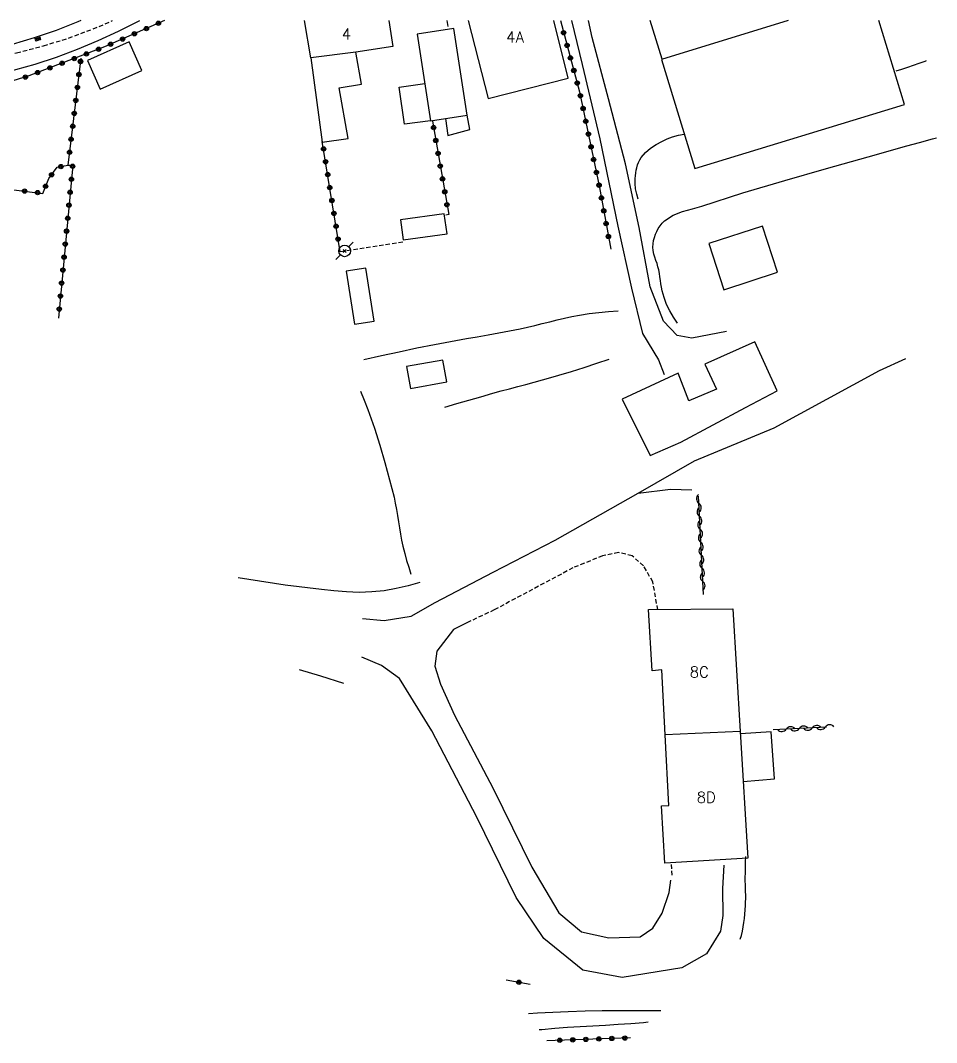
# Model space of a CAD drawing. Header units: millimetres. Extents: x 176000 to 177001, y 163000 to 164001.
# Drawn here: x 176568.8 to 176674.2, y 163882.5 to 164000 of the extents above; entities that cross this region are included whole.
import ezdxf
from ezdxf.enums import TextEntityAlignment as Align

# ---------------------------------------------------------------- set-up
doc = ezdxf.new("R2010")
doc.units = ezdxf.units.MM
doc.linetypes.add('DASHED', pattern=[0.75, 0.5, -0.25])
doc.layers.get('0').update_dxf_attribs({"linetype": 'CONTINUOUS'})
for name, color, linetype in [('W0001', 6, 'DASHED'), ('W0008', 7, 'CONTINUOUS'), ('W0017', 7, 'CONTINUOUS'), ('W0101', 7, 'CONTINUOUS'), ('W0104', 1, 'CONTINUOUS'), ('W0112', 1, 'DASHED'), ('W0211', 2, 'CONTINUOUS'), ('W0214', 2, 'CONTINUOUS'), ('W0300', 7, 'CONTINUOUS'), ('W0310', 3, 'CONTINUOUS'), ('W0323', 7, 'CONTINUOUS'), ('W0330', 7, 'CONTINUOUS'), ('W0401', 7, 'CONTINUOUS'), ('W0473', 7, 'CONTINUOUS'), ('W0991', 7, 'CONTINUOUS'), ('W1102', 7, 'CONTINUOUS')]:
    doc.layers.add(name, color=color, linetype=linetype)
doc.styles.get("Standard").update_dxf_attribs({"font": 'romans.shx', "width": 0.85})

# ---------------------------------------------------------------- blocks, each defined once
blk = doc.blocks.new('T401')
for p, q in [((-0.3, 0.3), (0, 0.3)), ((-0.3, -0.25), (-0.3, 0.3)), ((-0.3, 0.15), (0, 0.15)), ((-0.3, 0), (0, 0)), ((0, 0.3), (0, -0.25)), ((-0.3, -0.15), (0, -0.15)), ((-0.3, -0.25), (-0.3, -0.3)), ((-0.3, -0.3), (0, -0.3)), ((0, -0.3), (0, -0.25))]:
    blk.add_line(p, q)
blk = doc.blocks.new('T473')
for p, q in [((-0.166667, 0.166667), (0.166667, -0.166667)), ((-0.166667, -0.166667), (0.166667, 0.166667)), ((0.500001, 0.500001), (1.000002, 1.000002)), ((-1.000002, -1.000002), (-0.500001, -0.500001))]:
    blk.add_line(p, q)
blk.add_ellipse((0, 0), major_axis=(0.471405, 0.471405), ratio=1, start_param=5.4977871438, end_param=11.780972451)
blk = doc.blocks.new('t310o')
at = {"color": 0, "linetype": 'Continuous'}
for centre, start, end in [((-0.5, 0.38), 216.8699, 323.1304), ((0.5, -0.37), 36.8699, 143.1303)]:
    blk.add_arc(centre, 0.625, start, end, dxfattribs=at)
blk = doc.blocks.new('t323o')
at = {"color": 0, "linetype": 'Continuous'}
for radius in [0.25, 0.15]:
    blk.add_circle((0, 0), radius, dxfattribs=at)

msp = doc.modelspace()

# ---------------------------------------------------------------- linework, layer by layer
at = {"layer": 'W0001'}
msp.add_lwpolyline([(176528.44, 163993.92), (176536.37, 163993.12), (176538.59, 163993.16), (176540.8, 163993.34), (176543, 163993.56), (176545.2, 163993.75), (176548.61, 163993.97), (176552.02, 163994.17), (176555.42, 163994.41), (176558.82, 163994.77), (176562, 163995.2), (176565.17, 163995.7), (176568.33, 163996.31), (176571.44, 163997.1), (176574.32, 163998), (176577.14, 163999.05), (176579.39, 164000)], dxfattribs=at)
at = {"layer": 'W0008'}
for points in [[(176536.66, 163991.67), (176539.84, 163991.78), (176543.01, 163991.92), (176546.19, 163992.07), (176549.36, 163992.25), (176552.4, 163992.41), (176555.46, 163992.55), (176558.5, 163992.76), (176561.54, 163993.11), (176563.8, 163993.46), (176566.04, 163993.89), (176568.26, 163994.4), (176570.46, 163995.01), (176572.92, 163995.82), (176575.34, 163996.73), (176577.73, 163997.73), (176580.08, 163998.8), (176582.51, 164000)], [(176575.72, 164000), (176575.39, 163999.86), (176572.9, 163998.88), (176570.36, 163998.01), (176567.83, 163997.27), (176565.27, 163996.64), (176562.68, 163996.11), (176560.08, 163995.66), (176556.64, 163995.21), (176553.18, 163994.91), (176549.71, 163994.68), (176546.25, 163994.47), (176543.91, 163994.35), (176541.57, 163994.25), (176539.23, 163994.18), (176536.88, 163994.14)]]:
    msp.add_lwpolyline(points, dxfattribs=at)
at = {"layer": 'W0017'}
for points in [[(176617.84, 164000), (176617.96, 163999.34)], [(176632.17, 164000), (176633.42, 163994.94), (176635.44, 163986.39), (176637.53, 163976.38), (176639.08, 163969.23), (176640.35, 163964.02), (176642.2, 163961), (176642.84, 163959.32)], [(176650.02, 163964.25), (176646.03, 163963.48), (176644.35, 163963.79), (176642.75, 163965.42), (176641.22, 163969.39), (176639.96, 163976.23), (176638.4, 163983.52), (176636.44, 163991), (176634.56, 163998.08), (176634.12, 164000)], [(176608.14, 163931.23), (176610.61, 163931.01), (176613.73, 163931.52), (176616.51, 163933.08), (176623.16, 163936.58), (176630.29, 163940.27), (176639.85, 163945.67), (176643.59, 163946.12), (176646.02, 163946.03)], [(176620.43, 163930.89), (176618.61, 163929.96), (176616.67, 163927.47), (176616.45, 163925.77), (176617.11, 163923.7), (176618.72, 163920.11), (176623.18, 163911.69), (176627.62, 163902.63), (176630.74, 163897.39), (176633.32, 163895.21), (176636.47, 163894.5), (176640.09, 163894.64), (176641.55, 163895.62), (176642.63, 163897.34), (176643.4, 163899.72), (176643.62, 163901.16)], [(176649.72, 163902.87), (176649.54, 163900.19), (176649.59, 163897.09), (176649.34, 163895.3), (176647.71, 163892.67), (176644.88, 163891.07), (176638.01, 163889.94), (176633.48, 163890.78), (176628.99, 163894.45), (176625.81, 163899.17), (176621.28, 163908.4), (176616.1, 163918.34), (176612.38, 163924.36), (176610.33, 163925.84), (176608.06, 163926.78)]]:
    msp.add_lwpolyline(points, dxfattribs=at)
at = {"layer": 'W0101'}
for points in [[(176611.15, 164000), (176611.62, 163997.03), (176607.36, 163996.36), (176602.2, 163995.72), (176601.45, 164000)], [(176620.31, 164000), (176622.58, 163991.06), (176631.8, 163993.4), (176630.13, 164000)], [(176642.96, 163917.85), (176642.57, 163925.32), (176641.48, 163925.21), (176641.06, 163932.29), (176650.73, 163932.34)], [(176650.73, 163932.34), (176651.59, 163918.26)], [(176651.59, 163918.26), (176652.48, 163903.67), (176642.91, 163903.11), (176642.54, 163909.68), (176643.38, 163909.74), (176642.96, 163917.85)]]:
    msp.add_lwpolyline(points, dxfattribs=at)
at = {"layer": 'W0104'}
for points in [[(176642.62, 163995.58), (176641.25, 164000)], [(176657.1, 164000), (176642.52, 163995.55), (176646.36, 163982.99), (176670.5, 163990.36), (176667.56, 164000)], [(176602.2, 163995.72), (176603.49, 163986.03), (176606.47, 163986.45), (176605.45, 163992.29), (176608.02, 163992.7), (176607.36, 163996.36)], [(176615.96, 163988.49), (176612.96, 163988.09), (176612.37, 163992.35), (176615.3, 163992.77)], [(176617.7, 163988.76), (176617.97, 163986.81), (176620.49, 163987.48), (176620.18, 163989.14)], [(176651.94, 163912.51), (176655.53, 163912.82), (176655.16, 163918.19), (176651.61, 163917.99)]]:
    msp.add_lwpolyline(points, dxfattribs=at)
for points in [[(176614.42, 163998.44), (176615.96, 163988.49), (176620.18, 163989.14), (176618.64, 163999.1)], [(176581.28, 163997.55), (176576.5, 163995.42), (176577.96, 163992.14), (176582.74, 163994.26)], [(176617.55, 163977.79), (176612.49, 163977.08), (176612.81, 163974.79), (176617.87, 163975.49)], [(176654.14, 163976.38), (176647.98, 163974.38), (176649.71, 163969.06), (176655.87, 163971.06)], [(176606.25, 163971.2), (176607.21, 163965.08), (176609.46, 163965.44), (176608.5, 163971.55)], [(176638, 163956.48), (176641.24, 163949.98), (176644.76, 163951.54), (176652.2, 163955.5), (176655.84, 163957.42), (176653.26, 163963.06), (176647.53, 163960.48), (176648.85, 163957.61), (176645.68, 163956.26), (176645.68, 163956.27), (176644.46, 163959.45)], [(176613.67, 163957.71), (176617.84, 163958.47), (176617.39, 163960.96), (176613.21, 163960.21)]]:
    msp.add_lwpolyline(points, close=True, dxfattribs=at)
at = {"layer": 'W0112'}
for points in [[(176612.77, 163974.51), (176605.57, 163973.4)], [(176642.11, 163932.24), (176641.54, 163935.44), (176640.47, 163937.3), (176639.15, 163938.45), (176637.6, 163938.82), (176635.74, 163938.46), (176632.34, 163937.06), (176623.3, 163932.24), (176620.44, 163930.89)], [(176643.78, 163901.71), (176643.67, 163903.16)]]:
    msp.add_lwpolyline(points, dxfattribs=at)
at = {"layer": 'W0211'}
for points in [[(176644.36, 163965.2), (176643.9, 163965.9), (176643.49, 163966.62), (176643.13, 163967.37), (176642.83, 163968.15), (176642.71, 163968.54), (176642.61, 163968.93), (176642.54, 163969.33), (176642.47, 163969.73), (176642.42, 163970.13), (176642.36, 163970.53), (176642.3, 163970.93), (176642.22, 163971.33), (176642.13, 163971.7), (176642.02, 163972.06), (176641.89, 163972.42), (176641.77, 163972.79), (176641.66, 163973.16), (176641.58, 163973.55), (176641.55, 163973.95), (176641.56, 163974.34), (176641.62, 163974.71), (176641.72, 163975.08), (176641.84, 163975.43), (176641.99, 163975.77), (176642.17, 163976.1), (176642.38, 163976.41), (176642.62, 163976.7), (176642.88, 163976.97), (176643.86, 163977.63), (176644.97, 163978.05), (176646.09, 163978.35), (176647.16, 163978.66), (176651.91, 163980.21), (176656.71, 163981.63), (176661.52, 163982.98), (176666.33, 163984.35), (176667.8, 163984.77), (176669.27, 163985.18), (176670.75, 163985.59), (176672.22, 163986), (176673.7, 163986.41), (176674.18, 163986.54)], [(176651.6, 163894.35), (176651.73, 163894.8), (176651.85, 163895.28), (176651.94, 163895.77), (176652.01, 163896.26), (176652.07, 163896.75), (176652.12, 163897.25), (176652.16, 163897.74), (176652.2, 163898.23), (176652.22, 163898.63), (176652.23, 163899.03), (176652.23, 163899.43), (176652.21, 163899.83), (176652.2, 163900.23), (176652.19, 163900.63), (176652.18, 163901.03), (176652.18, 163901.42), (176652.19, 163902.04), (176652.2, 163902.65), (176652.22, 163903.26), (176652.25, 163903.88)], [(176628.46, 163883.96), (176628.75, 163883.99), (176630.28, 163884.13), (176631.73, 163884.24), (176633.19, 163884.33), (176634.65, 163884.41), (176636.1, 163884.48), (176637.56, 163884.57), (176639.02, 163884.66), (176640.47, 163884.79), (176641, 163884.84)]]:
    msp.add_lwpolyline(points, dxfattribs=at)
at = {"layer": 'W0214'}
for points in [[(176672.99, 163995.37), (176672.83, 163995.31), (176672.49, 163995.19), (176672.15, 163995.07), (176671.49, 163994.83), (176670.83, 163994.61), (176670.16, 163994.39), (176669.49, 163994.18)], [(176639.85, 163979.48), (176639.68, 163980.06), (176639.56, 163980.65), (176639.51, 163981.26), (176639.52, 163981.86), (176639.55, 163982.17), (176639.58, 163982.48), (176639.63, 163982.79), (176639.7, 163983.09), (176639.78, 163983.4), (176639.89, 163983.7), (176640.03, 163983.98), (176640.19, 163984.26), (176640.69, 163984.85), (176641.28, 163985.33), (176641.92, 163985.74), (176642.57, 163986.1), (176643.18, 163986.4), (176643.82, 163986.64), (176644.48, 163986.83), (176645.15, 163986.96)]]:
    msp.add_lwpolyline(points, dxfattribs=at)
at = {"layer": 'W0300'}
for points in [[(176608.29, 163961.03), (176610.32, 163961.49), (176612.34, 163961.93), (176614.37, 163962.36), (176616.41, 163962.77), (176617.64, 163963), (176618.87, 163963.22), (176620.11, 163963.44), (176621.34, 163963.65), (176622.58, 163963.86), (176623.81, 163964.08), (176625.04, 163964.31), (176626.27, 163964.55), (176627.12, 163964.74), (176627.98, 163964.94), (176628.82, 163965.16), (176629.67, 163965.38), (176630.52, 163965.59), (176631.37, 163965.79), (176632.23, 163965.98), (176633.09, 163966.14), (176634.2, 163966.31), (176635.31, 163966.45), (176636.43, 163966.56), (176637.55, 163966.63)], [(176617.62, 163955.56), (176619, 163955.96), (176620.38, 163956.36), (176621.76, 163956.75), (176623.14, 163957.14), (176624.09, 163957.41), (176625.04, 163957.66), (176625.99, 163957.92), (176626.94, 163958.17), (176627.89, 163958.42), (176628.84, 163958.68), (176629.79, 163958.95), (176630.73, 163959.22), (176632.19, 163959.66), (176633.64, 163960.12), (176635.09, 163960.59), (176636.53, 163961.08)], [(176607.9, 163957.39), (176608.34, 163956.35), (176608.75, 163955.29), (176609.14, 163954.22), (176609.51, 163953.15), (176610.13, 163951.18), (176610.72, 163949.2), (176611.26, 163947.2), (176611.76, 163945.19), (176611.91, 163944.49), (176612.04, 163943.78), (176612.16, 163943.08), (176612.27, 163942.37), (176612.38, 163941.66), (176612.5, 163940.95), (176612.64, 163940.25), (176612.79, 163939.55), (176612.99, 163938.73), (176613.21, 163937.93), (176613.45, 163937.13), (176613.7, 163936.33)], [(176614.75, 163935.4), (176613.39, 163935), (176612.01, 163934.68), (176610.61, 163934.44), (176609.2, 163934.29), (176607.75, 163934.25), (176606.3, 163934.31), (176604.85, 163934.43), (176603.42, 163934.57), (176599.22, 163935.08), (176595.05, 163935.72), (176593.84, 163935.93)], [(176605.98, 163923.75), (176603.35, 163924.61), (176600.89, 163925.33)], [(176627.22, 163885.82), (176628.28, 163885.88), (176631.79, 163886.05), (176633.74, 163886.11), (176635.7, 163886.14), (176637.65, 163886.14), (176639.6, 163886.14), (176641.56, 163886.14), (176642.46, 163886.15)]]:
    msp.add_lwpolyline(points, dxfattribs=at)
at = {"layer": 'W0310'}
for points in [[(176647.35, 163934), (176646.8, 163945.3)], [(176661.51, 163918.75), (176655.39, 163918.45)]]:
    msp.add_lwpolyline(points, dxfattribs=at)
at = {"layer": 'W0323'}
for points in [[(176585.34, 164000), (176578.47, 163996.98), (176569.74, 163993.64), (176567.92, 163993.09)], [(176630.9, 164000), (176633.11, 163991.83), (176635.4, 163980.83), (176636.7, 163973.71)], [(176575.74, 163995.68), (176574.25, 163983.38)], [(176616.19, 163988.43), (176618.05, 163977.7), (176617.71, 163977.62)], [(176605.57, 163973.4), (176603.51, 163986.12)], [(176557.35, 163981.9), (176571.36, 163980.14), (176572.03, 163981.84), (176573.02, 163983.14), (176574.25, 163983.38), (176574.79, 163983.39), (176573.14, 163965.77)], [(176624.66, 163889.67), (176627.44, 163889.19)], [(176638.96, 163883.01), (176630.3, 163882.71), (176629.33, 163882.65)]]:
    msp.add_lwpolyline(points, dxfattribs=at)
at = {"layer": 'W0330'}
msp.add_lwpolyline([(176639.87, 163945.67), (176646.35, 163949.37), (176655.51, 163953.17), (176667.6, 163959.76), (176670.65, 163961.15)], dxfattribs=at)
at = {"layer": 'W1102'}
msp.add_lwpolyline([(176651.59, 163918.26), (176642.96, 163917.85)], dxfattribs=at)

# ---------------------------------------------------------------- block references
at = {"layer": 'W0310'}
for p, rotation in [((176646.84, 163944.49), 92.7783805199228), ((176646.91, 163942.99), 92.7783805199228), ((176646.99, 163941.5), 92.7783805199228), ((176647.06, 163940), 92.7783805199228), ((176647.13, 163938.5), 92.7783805199228), ((176647.21, 163937), 92.7783805199228), ((176647.28, 163935.5), 92.7783805199228), ((176656.89, 163918.52), 182.8536393774522), ((176658.39, 163918.6), 182.8536393774522), ((176659.88, 163918.67), 182.8536393774522), ((176661.38, 163918.75), 182.8536393774522)]:
    msp.add_blockref('t310o', p, dxfattribs=dict(at, rotation=rotation))
at = {"layer": 'W0323'}
for p, rotation in [((176584.65, 163999.7), 203.7104815290903), ((176581.9, 163998.49), 203.7104815290903), ((176583.27, 163999.09), 203.7104815290903), ((176631.28, 163998.61), 285.1018019029297), ((176579.15, 163997.28), 203.7104815290903), ((176580.53, 163997.89), 203.7104815290903), ((176576.37, 163996.18), 200.9829377648557), ((176577.77, 163996.71), 200.9829377648557), ((176631.67, 163997.16), 285.1018019029297), ((176573.57, 163995.1), 200.9829377648557), ((176574.97, 163995.64), 200.9829377648557), ((176575.69, 163995.3), 263.0975371919866), ((176632.06, 163995.71), 285.1018019029297), ((176570.76, 163994.03), 200.9829377648557), ((176572.17, 163994.56), 200.9829377648557), ((176575.51, 163993.81), 263.0975371919866), ((176632.45, 163994.27), 285.1018019029297), ((176569.35, 163993.52), 196.7625544614898), ((176632.84, 163992.82), 285.1018019029297), ((176575.33, 163992.32), 263.0975371919866), ((176575.15, 163990.83), 263.0975371919866), ((176633.2, 163991.36), 281.7709931723952), ((176574.97, 163989.34), 263.0975371919866), ((176633.51, 163989.9), 281.7709931723952), ((176633.82, 163988.43), 281.7709931723952), ((176574.79, 163987.85), 263.0975371919866), ((176616.31, 163987.7), 279.8581506319883), ((176634.12, 163986.96), 281.7709931723952), ((176574.61, 163986.36), 263.0975371919866), ((176616.57, 163986.22), 279.8581506319883), ((176574.43, 163984.87), 263.0975371919866), ((176603.66, 163985.25), 99.18599577630148), ((176616.83, 163984.74), 279.8581506319883), ((176634.43, 163985.49), 281.7709931723952), ((176573.43, 163983.22), 11.13879325509489), ((176574.78, 163983.26), 264.6502918776252), ((176603.89, 163983.77), 99.18599577630148), ((176617.08, 163983.27), 279.8581506319883), ((176634.73, 163984.02), 281.7709931723952), ((176572.37, 163982.28), 52.60607020345835), ((176604.13, 163982.29), 99.18599577630148), ((176635.04, 163982.55), 281.7709931723952), ((176571.68, 163980.96), 68.46670715789853), ((176574.64, 163981.76), 264.6502918776252), ((176617.34, 163981.79), 279.8581506319883), ((176635.35, 163981.08), 281.7709931723952), ((176569.26, 163980.4), 352.8266612537886), ((176570.75, 163980.22), 352.8266612537886), ((176574.5, 163980.27), 264.6502918776252), ((176604.37, 163980.8), 99.18599577630148), ((176617.6, 163980.31), 279.8581506319883), ((176574.36, 163978.78), 264.6502918776252), ((176604.61, 163979.32), 99.18599577630148), ((176617.85, 163978.83), 279.8581506319883), ((176635.62, 163979.61), 280.360056972303), ((176604.85, 163977.84), 99.18599577630148), ((176635.89, 163978.13), 280.360056972303), ((176574.22, 163977.28), 264.6502918776252), ((176605.09, 163976.36), 99.18599577630148), ((176636.16, 163976.66), 280.360056972303), ((176574.08, 163975.79), 264.6502918776252), ((176636.43, 163975.18), 280.360056972303), ((176573.94, 163974.3), 264.6502918776252), ((176605.33, 163974.88), 99.18599577630148), ((176573.8, 163972.8), 264.6502918776252), ((176573.66, 163971.31), 264.6502918776252), ((176573.52, 163969.82), 264.6502918776252), ((176573.38, 163968.32), 264.6502918776252), ((176573.24, 163966.83), 264.6502918776252), ((176626.13, 163889.41), 350.3504263005373), ((176630.83, 163882.73), 182.0119971638433), ((176632.33, 163882.78), 182.0119971638433), ((176633.83, 163882.83), 182.0119971638433), ((176635.33, 163882.89), 182.0119971638433), ((176636.82, 163882.94), 182.0119971638433), ((176638.32, 163882.99), 182.0119971638433)]:
    msp.add_blockref('t323o', p, dxfattribs=dict(at, rotation=rotation))
at = {"layer": 'W0401', "rotation": 107.9729317779695}
msp.add_blockref('T401', (176570.76, 163998.03), dxfattribs=at)
at = {"layer": 'W0473'}
msp.add_blockref('T473', (176606.08, 163973.52), dxfattribs=at)

# ---------------------------------------------------------------- texts
at = {"layer": 'W0991'}
for s, p in [('4', (176606.28, 163998.47)), ('4A', (176625.69, 163998.13)), ('8C', (176646.88, 163925.09)), ('8D', (176647.69, 163910.68))]:
    msp.add_text(s, height=1.25, dxfattribs=at).set_placement(p, align=Align.MIDDLE_CENTER)

doc.saveas('drawing.dxf')
